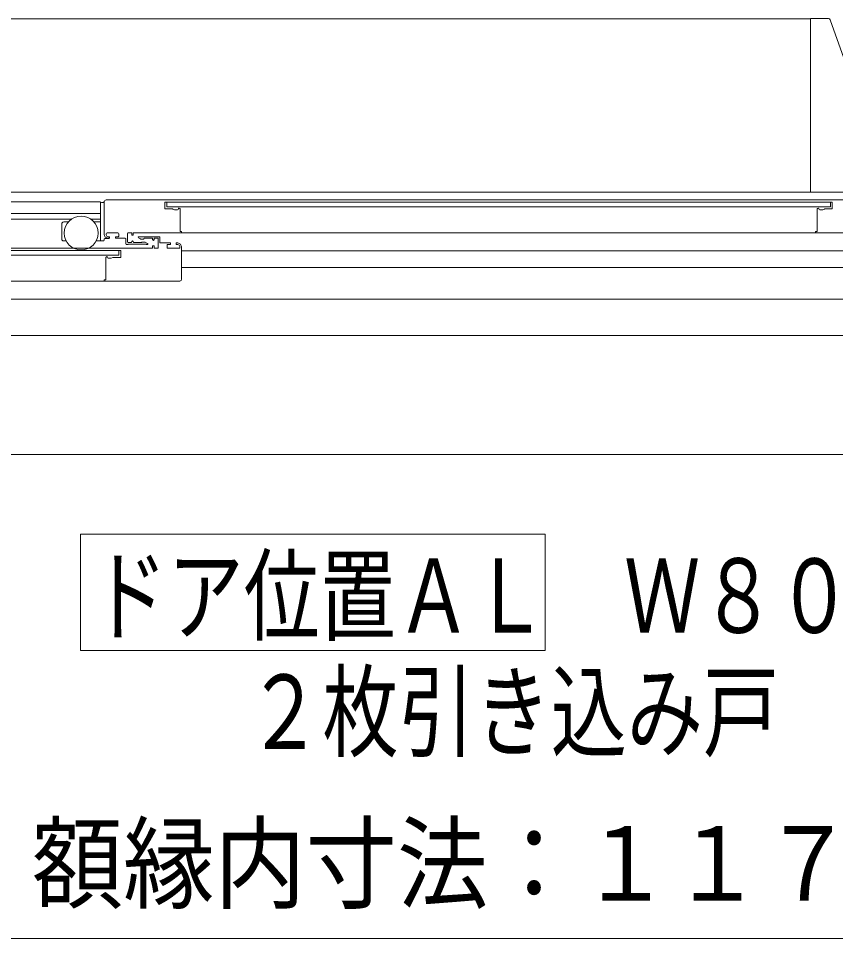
# Model space of a CAD drawing. Units: millimetres on the paper. Extents: x -305 to 305, y -152 to 152.
# Drawn here: x -114.78 to -93.67, y -42.25 to -18.49 of the extents above; entities that cross this region are included whole.
import ezdxf
from ezdxf.enums import TextEntityAlignment as Align

# ---------------------------------------------------------------- set-up
doc = ezdxf.new("R2010")
doc.units = ezdxf.units.MM
doc.layers.add('0-0_0', color=7, linetype='Continuous', lineweight=9)
doc.layers.add('0-1_VIEW0001', color=7, linetype='Continuous', lineweight=9)
doc.styles.add('ＭＳ ゴシック', font='')
doc.styles.get('ＭＳ ゴシック').set_extended_font_data('MS Gothic')

msp = doc.modelspace()

# ---------------------------------------------------------------- linework, layer by layer
at = {"layer": '0-0_0'}
msp.add_line((-131.134, -42.246), (-73.839, -42.246), dxfattribs=at)
at = {"layer": '0-1_VIEW0001', "color": 5}
for p, q in [((-129.758, -18.502), (-94.319, -18.502)), ((-129.513, -22.977), (-93.319, -22.977)), ((-112.659, -23.228), (-129.67, -23.228)), ((-112.659, -23.532), (-129.439, -23.532))]:
    msp.add_line(p, q, dxfattribs=at)
at = {"layer": '0-1_VIEW0001'}
for p, q in [((-93.854, -18.492), (-94.319, -18.492)), ((-94.319, -20.203), (-94.319, -18.492)), ((-93.325, -19.876), (-93.807, -18.525)), ((-94.319, -22.949), (-94.319, -20.205)), ((-94.319, -22.977), (-94.319, -22.949)), ((-112.654, -24.212), (-112.654, -23.228)), ((-112.629, -23.242), (-112.584, -23.242)), ((-112.559, -24.067), (-112.559, -23.227)), ((-92.434, -23.177), (-112.509, -23.177)), ((-110.989, -23.242), (-110.989, -23.402)), ((-110.979, -23.232), (-93.764, -23.232)), ((-110.939, -23.232), (-110.939, -23.357)), ((-93.804, -23.357), (-93.804, -23.232)), ((-93.754, -23.242), (-93.754, -23.402)), ((-110.979, -23.412), (-110.799, -23.412)), ((-93.804, -23.357), (-110.939, -23.357)), ((-110.78, -23.415), (-110.742, -23.431)), ((-110.736, -23.432), (-110.664, -23.432)), ((-110.639, -23.407), (-110.639, -23.402)), ((-110.629, -23.392), (-110.628, -23.392)), ((-110.621, -23.394), (-110.606, -23.403)), ((-110.599, -23.415), (-110.599, -23.982)), ((-110.599, -23.427), (-110.599, -23.452)), ((-94.144, -23.415), (-94.144, -23.982)), ((-94.123, -23.394), (-94.137, -23.402)), ((-94.114, -23.392), (-94.115, -23.392)), ((-94.104, -23.407), (-94.104, -23.402)), ((-94.007, -23.432), (-94.079, -23.432)), ((-93.963, -23.415), (-94.001, -23.431)), ((-93.764, -23.412), (-93.944, -23.412)), ((-129.434, -23.672), (-113.406, -23.672)), ((-113.604, -23.747), (-113.486, -23.747)), ((-112.902, -23.672), (-112.659, -23.672)), ((-112.822, -23.747), (-112.654, -23.747)), ((-113.654, -24.187), (-113.654, -23.797)), ((-112.564, -24.212), (-112.564, -24.202)), ((-112.434, -24.177), (-112.539, -24.177)), ((-112.509, -24.052), (-112.509, -24.077)), ((-112.209, -24.027), (-112.484, -24.027)), ((-112.459, -24.127), (-112.429, -24.127)), ((-112.429, -24.167), (-112.459, -24.167)), ((-112.419, -24.137), (-112.419, -24.157)), ((-112.269, -24.157), (-112.269, -24.137)), ((-112.259, -24.127), (-112.199, -24.127)), ((-112.014, -24.167), (-112.259, -24.167)), ((-112.184, -24.112), (-112.184, -24.052)), ((-111.999, -24.307), (-111.999, -24.182)), ((-111.954, -24.042), (-111.954, -24.262)), ((-111.859, -24.027), (-111.939, -24.027)), ((-111.849, -24.077), (-111.849, -24.037)), ((-111.819, -24.087), (-111.839, -24.087)), ((-92.225, -24.027), (-111.809, -24.027)), ((-111.809, -24.037), (-111.809, -24.077)), ((-111.677, -24.155), (-111.625, -24.185)), ((-111.617, -24.187), (-111.544, -24.187)), ((-110.589, -23.992), (-110.569, -23.992)), ((-110.559, -24.002), (-110.559, -24.012)), ((-94.184, -24.002), (-94.184, -24.012)), ((-94.154, -23.992), (-94.174, -23.992)), ((-129.569, -24.427), (-111.309, -24.427)), ((-113.541, -24.237), (-113.604, -24.237)), ((-112.629, -24.237), (-112.768, -24.237)), ((-112.629, -24.237), (-112.589, -24.237)), ((-111.954, -24.332), (-111.974, -24.332)), ((-111.939, -24.277), (-111.864, -24.277)), ((-111.483, -24.317), (-111.935, -24.317)), ((-111.849, -24.262), (-111.849, -24.252)), ((-111.809, -24.252), (-111.809, -24.262)), ((-111.794, -24.277), (-111.599, -24.277)), ((-111.449, -24.332), (-111.464, -24.332)), ((-111.434, -24.313), (-111.434, -24.317)), ((-110.934, -24.427), (-110.934, -24.327)), ((-110.934, -24.402), (-110.934, -24.342)), ((-110.699, -24.292), (-110.699, -24.317)), ((-110.699, -24.297), (-110.699, -24.317)), ((-110.659, -24.287), (-110.689, -24.287)), ((-110.689, -24.327), (-110.659, -24.327)), ((-110.559, -25.227), (-110.559, -24.387)), ((-112.129, -24.482), (-129.464, -24.482)), ((-112.179, -24.607), (-129.414, -24.607)), ((-112.519, -24.665), (-112.519, -25.232)), ((-112.498, -24.644), (-112.512, -24.653)), ((-112.489, -24.642), (-112.49, -24.642)), ((-112.479, -24.657), (-112.479, -24.652)), ((-112.382, -24.682), (-112.454, -24.682)), ((-112.338, -24.665), (-112.376, -24.681)), ((-112.179, -24.607), (-112.179, -24.482)), ((-73.504, -24.492), (-110.559, -24.492)), ((-110.559, -24.664), (-110.559, -24.684)), ((-110.559, -24.922), (-73.604, -24.922)), ((-131.294, -25.277), (-110.609, -25.277)), ((-112.559, -25.252), (-112.559, -25.277)), ((-112.529, -25.242), (-112.549, -25.242)), ((-73.434, -25.737), (-129.714, -25.737)), ((-73.434, -26.677), (-128.539, -26.677)), ((-72.259, -29.747), (-132.734, -29.747)), ((-113.172, -34.81), (-113.172, -31.81)), ((-113.172, -31.81), (-101.172, -31.81)), ((-101.172, -34.81), (-101.172, -31.81)), ((-113.172, -34.81), (-101.172, -34.81))]:
    msp.add_line(p, q, dxfattribs=at)
for points in [[(-94.094, -18.492), (-94.095, -18.492), (-94.097, -18.492), (-94.098, -18.493)], [(-112.559, -23.227), (-112.544, -23.192), (-112.509, -23.177)], [(-110.979, -23.232), (-110.986, -23.235), (-110.989, -23.242)], [(-110.989, -23.402), (-110.986, -23.409), (-110.979, -23.412)], [(-110.799, -23.412), (-110.789, -23.413), (-110.78, -23.415)], [(-110.742, -23.431), (-110.739, -23.432), (-110.736, -23.432)], [(-110.664, -23.432), (-110.646, -23.425), (-110.639, -23.407)], [(-110.639, -23.402), (-110.636, -23.395), (-110.629, -23.392)], [(-110.628, -23.392), (-110.624, -23.392), (-110.621, -23.394)], [(-110.606, -23.403), (-110.601, -23.408), (-110.599, -23.415)], [(-110.599, -23.982), (-110.596, -23.989), (-110.589, -23.992)], [(-112.459, -24.167), (-112.53, -24.138), (-112.559, -24.067)], [(-112.484, -24.027), (-112.502, -24.034), (-112.509, -24.052)], [(-112.509, -24.077), (-112.494, -24.112), (-112.459, -24.127)], [(-112.429, -24.127), (-112.422, -24.13), (-112.419, -24.137)], [(-112.419, -24.157), (-112.422, -24.164), (-112.429, -24.167)], [(-112.269, -24.137), (-112.266, -24.13), (-112.259, -24.127)], [(-112.259, -24.167), (-112.266, -24.164), (-112.269, -24.157)], [(-112.184, -24.052), (-112.191, -24.034), (-112.209, -24.027)], [(-112.199, -24.127), (-112.188, -24.123), (-112.184, -24.112)], [(-111.999, -24.182), (-112.003, -24.171), (-112.014, -24.167)], [(-111.939, -24.027), (-111.95, -24.031), (-111.954, -24.042)], [(-111.849, -24.037), (-111.852, -24.03), (-111.859, -24.027)], [(-111.839, -24.087), (-111.846, -24.084), (-111.849, -24.077)], [(-111.809, -24.077), (-111.812, -24.084), (-111.819, -24.087)], [(-111.799, -24.027), (-111.806, -24.03), (-111.809, -24.037)], [(-111.669, -24.127), (-111.684, -24.138), (-111.677, -24.155)], [(-110.934, -24.327), (-110.849, -24.327), (-110.849, -24.287), (-111.119, -24.287), (-111.119, -24.127), (-111.669, -24.127)], [(-111.625, -24.185), (-111.621, -24.186), (-111.617, -24.187)], [(-111.544, -24.187), (-111.537, -24.184), (-111.534, -24.177), (-111.531, -24.17), (-111.524, -24.167)], [(-111.524, -24.167), (-111.309, -24.167), (-111.309, -24.202)], [(-111.269, -24.202), (-111.269, -24.167), (-111.164, -24.167), (-111.164, -24.427), (-111.269, -24.427), (-111.269, -24.367), (-111.309, -24.367), (-111.309, -24.427)], [(-111.309, -24.202), (-111.289, -24.222), (-111.269, -24.202)], [(-110.559, -24.012), (-110.563, -24.023), (-110.574, -24.027)], [(-110.569, -23.992), (-110.562, -23.995), (-110.559, -24.002)], [(-111.974, -24.332), (-111.992, -24.325), (-111.999, -24.307)], [(-111.954, -24.262), (-111.95, -24.273), (-111.939, -24.277)], [(-111.944, -24.324), (-111.948, -24.33), (-111.954, -24.332)], [(-111.935, -24.317), (-111.941, -24.319), (-111.944, -24.324)], [(-111.864, -24.277), (-111.853, -24.273), (-111.849, -24.262)], [(-111.849, -24.252), (-111.829, -24.232), (-111.809, -24.252)], [(-111.809, -24.262), (-111.805, -24.273), (-111.794, -24.277)], [(-111.599, -24.277), (-111.593, -24.276), (-111.588, -24.272), (-111.583, -24.268), (-111.577, -24.267)], [(-111.577, -24.267), (-111.499, -24.267), (-111.442, -24.3)], [(-111.464, -24.332), (-111.47, -24.33), (-111.474, -24.324), (-111.477, -24.319), (-111.483, -24.317)], [(-111.434, -24.317), (-111.438, -24.328), (-111.449, -24.332)], [(-111.442, -24.3), (-111.436, -24.306), (-111.434, -24.313)], [(-110.609, -24.377), (-110.609, -24.427), (-110.934, -24.427)], [(-110.689, -24.287), (-110.696, -24.29), (-110.699, -24.297)], [(-110.699, -24.317), (-110.696, -24.324), (-110.689, -24.327)], [(-110.559, -24.387), (-110.588, -24.316), (-110.659, -24.287)], [(-110.659, -24.327), (-110.624, -24.342), (-110.609, -24.377)], [(-112.512, -24.653), (-112.517, -24.658), (-112.519, -24.665)], [(-112.49, -24.642), (-112.494, -24.642), (-112.498, -24.644)], [(-112.479, -24.652), (-112.482, -24.645), (-112.489, -24.642)], [(-112.454, -24.682), (-112.472, -24.675), (-112.479, -24.657)], [(-112.376, -24.681), (-112.379, -24.682), (-112.382, -24.682)], [(-112.319, -24.662), (-112.329, -24.663), (-112.338, -24.665)], [(-112.129, -24.482), (-112.129, -24.662), (-112.319, -24.662)], [(-112.549, -25.242), (-112.556, -25.245), (-112.559, -25.252)], [(-112.519, -25.232), (-112.522, -25.239), (-112.529, -25.242)], [(-110.609, -25.277), (-110.574, -25.262), (-110.559, -25.227)]]:
    msp.add_lwpolyline(points, dxfattribs=at)
msp.add_circle((-113.154, -24.032), 0.438, dxfattribs=at)
for centre, radius, start, end in [((-93.854, -18.542), 0.05, 19.6538, 90), ((-112.629, -23.267), 0.025, 90, 180), ((-112.584, -23.227), 0.015, 270, 0), ((-93.764, -23.242), 0.01, 0, 90), ((-94.129, -23.415), 0.015, 120.9638, 180), ((-94.115, -23.407), 0.015, 90, 120.9638), ((-94.114, -23.402), 0.01, 0, 90), ((-94.079, -23.407), 0.025, 180, 270), ((-94.007, -23.417), 0.015, 270, 291.8014), ((-93.944, -23.462), 0.05, 90, 111.8014), ((-93.764, -23.402), 0.01, 270, 0), ((-113.604, -23.797), 0.05, 90, 180), ((-94.154, -23.982), 0.01, 270, 0), ((-113.604, -24.187), 0.05, 180, 270), ((-112.629, -24.212), 0.025, 180, 270), ((-112.589, -24.212), 0.025, 270, 0), ((-112.539, -24.202), 0.025, 90, 180), ((-94.174, -24.002), 0.01, 90, 180), ((-94.169, -24.012), 0.015, 180, 270)]:
    msp.add_arc(centre, radius, start, end, dxfattribs=at)

# ---------------------------------------------------------------- texts
at = {"layer": '0-0_0', "style": 'ＭＳ ゴシック', "width": 0.9}
msp.add_text('額縁内寸法：１１７０', height=1.921, dxfattribs=at).set_placement((-114.429, -41.844), align=Align.BOTTOM_LEFT)
at = {"layer": '0-1_VIEW0001', "style": 'ＭＳ ゴシック', "width": 0.75}
for s, p in [('ドア位置ＡＬ\u3000Ｗ８００', (-112.887, -34.929)), ('２枚引き込み戸', (-108.887, -37.927))]:
    msp.add_text(s, height=1.921, dxfattribs=at).set_placement(p, align=Align.BOTTOM_LEFT)

doc.saveas('drawing.dxf')
